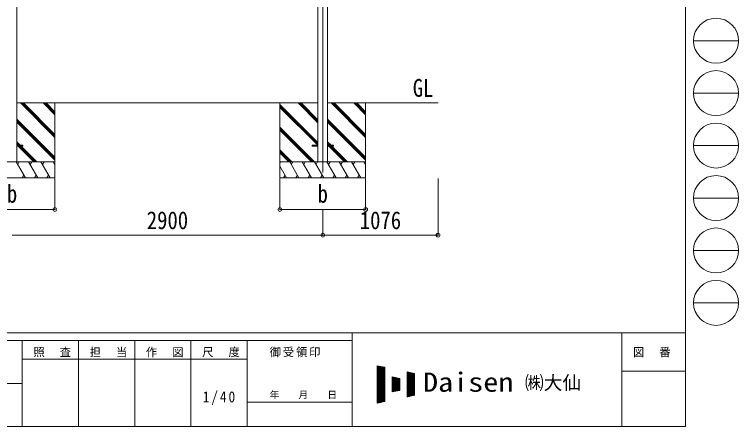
# Model space of a CAD drawing. Units: millimetres at full size. Extents: x -9783 to 9892, y -6828 to 6752.
# Drawn here: x 3134 to 9892, y -6828 to -2978 of the extents above; entities that cross this region are included whole.
import ezdxf
from ezdxf.enums import TextEntityAlignment as Align

# ---------------------------------------------------------------- set-up
doc = ezdxf.new("R2010")
doc.units = ezdxf.units.MM
doc.header["$LTSCALE"] = 35
doc.header["$PDMODE"] = 32
doc.header["$PDSIZE"] = 35
for name, color, linetype, lineweight in [('0-0_0', 7, 'Continuous', 9), ('0-1_本体', 4, 'Continuous', 9), ('0-2_部品', 7, 'Continuous', 9), ('0-8_PARTS2', 2, 'Continuous', 9), ('0-A_寸法', 6, 'Continuous', 9), ('F-0_240', 7, 'Continuous', 9)]:
    doc.layers.add(name, color=color, linetype=linetype, lineweight=lineweight)
doc.styles.add('ＭＳ ゴシック', font='')
doc.styles.get('ＭＳ ゴシック').set_extended_font_data('MS Gothic')

msp = doc.modelspace()

# ---------------------------------------------------------------- linework, layer by layer
at = {"layer": '0-0_0'}
for p, q in [((5966.15, -3804.69), (3156.55, -3804.69)), ((3511.35, -4127.15), (3188.89, -3804.69)), ((3511.35, -4113.01), (3203.03, -3804.69)), ((3511.35, -4098.87), (3217.17, -3804.69)), ((3511.35, -3915.02), (3401.02, -3804.69)), ((3511.35, -3900.88), (3415.16, -3804.69)), ((3511.35, -3886.74), (3429.3, -3804.69)), ((3511.35, -3804.69), (3511.35, -4504.69)), ((5611.35, -3804.69), (5611.35, -4504.69)), ((5966.15, -4174.17), (5611.35, -3819.37)), ((5966.15, -4188.31), (5611.35, -3833.51)), ((5963.89, -4200.19), (5611.35, -3847.65)), ((5966.15, -3990.32), (5780.52, -3804.69)), ((5966.15, -3976.18), (5794.66, -3804.69)), ((5966.15, -3962.04), (5808.8, -3804.69)), ((7087.35, -3804.69), (6056.55, -3804.69)), ((6411.35, -4127.15), (6088.89, -3804.69)), ((6411.35, -4113.01), (6103.03, -3804.69)), ((6411.35, -4098.87), (6117.17, -3804.69)), ((6411.35, -3915.02), (6301.02, -3804.69)), ((6411.35, -3900.88), (6315.16, -3804.69)), ((6411.35, -3886.74), (6329.3, -3804.69)), ((6411.35, -3804.69), (6411.35, -4504.69)), ((3511.35, -4311), (3156.55, -3956.2)), ((3511.35, -4325.14), (3156.55, -3970.34)), ((3511.35, -4339.28), (3156.55, -3984.49)), ((6411.35, -4311), (6056.55, -3956.2)), ((6411.35, -4325.14), (6056.55, -3970.34)), ((6411.35, -4339.28), (6056.55, -3984.49)), ((5934.54, -4354.69), (5611.35, -4031.5)), ((5920.4, -4354.69), (5611.35, -4045.64)), ((5906.26, -4354.69), (5611.35, -4059.79)), ((3188.41, -4200.19), (3156.55, -4168.33)), ((3174.27, -4200.19), (3156.55, -4182.47)), ((6088.41, -4200.19), (6056.55, -4168.33)), ((6074.27, -4200.19), (6056.55, -4182.47)), ((3160.13, -4200.19), (3156.55, -4196.62)), ((3314.63, -4354.69), (3169.13, -4209.19)), ((3328.77, -4354.69), (3183.27, -4209.19)), ((3342.91, -4354.69), (3197.41, -4209.19)), ((5722.41, -4354.69), (5611.35, -4243.63)), ((6060.13, -4200.19), (6056.55, -4196.62)), ((6214.63, -4354.69), (6069.13, -4209.19)), ((6228.77, -4354.69), (6083.27, -4209.19)), ((6242.91, -4354.69), (6097.41, -4209.19)), ((5708.27, -4354.69), (5611.35, -4257.77)), ((5694.13, -4354.69), (5611.35, -4271.92)), ((2711.35, -4354.69), (3511.35, -4354.69)), ((3235.67, -4504.69), (3149.06, -4354.69)), ((3164.06, -4380.67), (3179.06, -4354.69)), ((3351.14, -4504.69), (3264.53, -4354.69)), ((3279.53, -4380.67), (3294.54, -4354.69)), ((3466.61, -4504.69), (3380, -4354.69)), ((3395, -4380.67), (3410, -4354.69)), ((3511.35, -4382.19), (3495.47, -4354.69)), ((5611.35, -4354.69), (6411.35, -4354.69)), ((5617.18, -4354.69), (5611.35, -4364.79)), ((5789.25, -4504.69), (5702.65, -4354.69)), ((5732.65, -4354.69), (5717.65, -4380.67)), ((5904.73, -4504.69), (5818.12, -4354.69)), ((5833.12, -4380.67), (5848.12, -4354.69)), ((6020.2, -4504.69), (5933.59, -4354.69)), ((5948.59, -4380.67), (5963.59, -4354.69)), ((6135.67, -4504.69), (6049.06, -4354.69)), ((6064.06, -4380.67), (6079.06, -4354.69)), ((6251.14, -4504.69), (6164.53, -4354.69)), ((6179.53, -4380.67), (6194.54, -4354.69)), ((6366.61, -4504.69), (6280, -4354.69)), ((6295, -4380.67), (6310, -4354.69)), ((6411.35, -4382.19), (6395.47, -4354.69)), ((5673.79, -4504.69), (5611.35, -4396.55)), ((3511.35, -4504.69), (2711.35, -4504.69)), ((3220.67, -4478.71), (3205.67, -4504.69)), ((3336.14, -4478.71), (3321.14, -4504.69)), ((3451.61, -4478.71), (3436.61, -4504.69)), ((6411.35, -4504.69), (5611.35, -4504.69)), ((5658.79, -4478.71), (5643.79, -4504.69)), ((5774.26, -4478.71), (5759.26, -4504.69)), ((5889.73, -4478.71), (5874.73, -4504.69)), ((6005.2, -4478.71), (5990.2, -4504.69)), ((6120.67, -4478.71), (6105.67, -4504.69)), ((6236.14, -4478.71), (6221.14, -4504.69)), ((6351.61, -4478.71), (6336.61, -4504.69))]:
    msp.add_line(p, q, dxfattribs=at)
at = {"layer": '0-1_本体'}
for p, q in [((3156.35, -874.69), (3156.35, -4354.69)), ((5966.35, -874.69), (5966.35, -4354.69)), ((6056.35, -874.69), (6056.35, -4354.69))]:
    msp.add_line(p, q, dxfattribs=at)
at = {"layer": '0-2_部品', "color": 4}
for p, q in [((3156.35, -4200.19), (3211.15, -4200.19)), ((3156.35, -4209.19), (3211.15, -4209.19)), ((3211.15, -4200.19), (3211.15, -4209.19)), ((5911.55, -4200.19), (5966.35, -4200.19)), ((6056.35, -4200.19), (6111.15, -4200.19)), ((6056.35, -4209.19), (6111.15, -4209.19)), ((6111.15, -4200.19), (6111.15, -4209.19))]:
    msp.add_line(p, q, dxfattribs=at)
msp.add_lwpolyline([(5911.55, -4200.19), (5911.55, -4209.19), (5966.35, -4209.19)], dxfattribs=at)
at = {"layer": '0-8_PARTS2'}
msp.add_line((6011.35, -904.69), (6011.35, -4454.69), dxfattribs=at)
at = {"layer": '0-A_寸法'}
for p, q in [((3511.35, -4801.08), (3511.35, -4512.11)), ((5611.35, -4801.08), (5611.35, -4512.11)), ((6411.35, -4801.08), (6411.35, -4512.11)), ((7087.35, -5041.05), (7087.35, -4512.11)), ((2711.35, -4801.08), (3511.35, -4801.08)), ((5611.35, -4801.08), (6411.35, -4801.08)), ((6011.35, -5041.05), (6011.35, -4801.08)), ((3111.35, -5041.05), (6011.35, -5041.05)), ((6011.35, -5041.05), (7087.35, -5041.05))]:
    msp.add_line(p, q, dxfattribs=at)
for p in [(3511.35, -4801.08), (5611.35, -4801.08), (6411.35, -4801.08), (6011.35, -5041.05), (7087.35, -5041.05)]:
    msp.add_point(p, dxfattribs=at)
at = {"layer": 'F-0_240', "color": 5}
for p, q in [((9396.97, 6751.9), (9396.97, -6828.1)), ((-9783.03, -5953.1), (9396.97, -5953.1)), ((6285.75, -5953.1), (6285.75, -6828.1)), ((8801.97, -5953.1), (8801.97, -6828.1)), ((-9783.03, -6023.1), (6285.75, -6023.1)), ((3205.75, -6023.1), (3205.75, -6828.1)), ((3730.75, -6023.1), (3730.75, -6828.1)), ((4255.75, -6023.1), (4255.75, -6828.1)), ((4780.75, -6023.1), (4780.75, -6828.1)), ((5305.75, -6023.1), (5305.75, -6828.1)), ((3205.75, -6198.1), (5305.75, -6198.1)), ((8801.97, -6311.85), (9396.97, -6311.85)), ((-3969.25, -6425.6), (3205.75, -6425.6)), ((5305.75, -6600.6), (6285.75, -6600.6)), ((-9783.03, -6828.1), (9396.97, -6828.1))]:
    msp.add_line(p, q, dxfattribs=at)
at = {"layer": 'F-0_240', "color": 4}
for p, q in [((9471.77, -3223.1), (9891.77, -3223.1)), ((9471.77, -3713.1), (9891.77, -3713.1)), ((9471.77, -4203.1), (9891.77, -4203.1)), ((9471.77, -4693.1), (9891.77, -4693.1)), ((9471.77, -5183.1), (9891.77, -5183.1)), ((9471.77, -5673.1), (9891.77, -5673.1))]:
    msp.add_line(p, q, dxfattribs=at)
at = {"layer": 'F-0_240'}
for p, q in [((6519.04, -6259.47), (6589.04, -6274.05)), ((6519.04, -6259.47), (6519.04, -6609.47)), ((6519.04, -6262.76), (6534.85, -6262.76)), ((6519.04, -6266.26), (6551.65, -6266.26)), ((6519.04, -6269.76), (6568.45, -6269.76)), ((6519.04, -6273.26), (6585.25, -6273.26)), ((6519.04, -6276.76), (6589.04, -6276.76)), ((6519.04, -6280.26), (6589.04, -6280.26)), ((6519.04, -6283.76), (6589.04, -6283.76)), ((6521.12, -6609.03), (6521.12, -6259.9)), ((6524.62, -6608.3), (6524.62, -6260.63)), ((6528.12, -6607.58), (6528.12, -6261.36)), ((6531.62, -6606.85), (6531.62, -6262.09)), ((6535.12, -6606.12), (6535.12, -6262.81)), ((6538.62, -6605.39), (6538.62, -6263.54)), ((6542.12, -6604.66), (6542.12, -6264.27)), ((6545.62, -6603.93), (6545.62, -6265)), ((6549.12, -6603.2), (6549.12, -6265.73)), ((6552.62, -6602.47), (6552.62, -6266.46)), ((6556.12, -6601.74), (6556.12, -6267.19)), ((6559.62, -6601.01), (6559.62, -6267.92)), ((6563.12, -6600.28), (6563.12, -6268.65)), ((6566.62, -6599.55), (6566.62, -6269.38)), ((6570.12, -6598.83), (6570.12, -6270.11)), ((6573.62, -6598.1), (6573.62, -6270.84)), ((6577.12, -6597.37), (6577.12, -6271.56)), ((6580.62, -6596.64), (6580.62, -6272.29)), ((6584.12, -6595.91), (6584.12, -6273.02)), ((6587.62, -6595.18), (6587.62, -6273.75)), ((6589.04, -6274.05), (6589.04, -6594.88)), ((6519.04, -6287.26), (6589.04, -6287.26)), ((6519.04, -6290.76), (6589.04, -6290.76)), ((6519.04, -6294.26), (6589.04, -6294.26)), ((6519.04, -6297.76), (6589.04, -6297.76)), ((6519.04, -6301.26), (6589.04, -6301.26)), ((6519.04, -6304.76), (6589.04, -6304.76)), ((6519.04, -6308.26), (6589.04, -6308.26)), ((6519.04, -6311.76), (6589.04, -6311.76)), ((6519.04, -6315.26), (6589.04, -6315.26)), ((6519.04, -6318.76), (6589.04, -6318.76)), ((6519.04, -6322.26), (6589.04, -6322.26)), ((6519.04, -6325.76), (6589.04, -6325.76)), ((6519.04, -6329.26), (6589.04, -6329.26)), ((6519.04, -6332.76), (6589.04, -6332.76)), ((6519.04, -6336.26), (6589.04, -6336.26)), ((6519.04, -6339.76), (6589.04, -6339.76)), ((6519.04, -6343.26), (6589.04, -6343.26)), ((6519.04, -6346.76), (6589.04, -6346.76)), ((6519.04, -6350.26), (6589.04, -6350.26)), ((6799.04, -6317.8), (6869.04, -6332.38)), ((6799.04, -6317.8), (6799.04, -6551.13)), ((6799.04, -6318.76), (6803.65, -6318.76)), ((6799.04, -6322.26), (6820.45, -6322.26)), ((6799.04, -6325.76), (6837.25, -6325.76)), ((6799.04, -6329.26), (6854.05, -6329.26)), ((6799.04, -6332.76), (6869.04, -6332.76)), ((6799.04, -6336.26), (6869.04, -6336.26)), ((6799.04, -6339.76), (6869.04, -6339.76)), ((6799.04, -6343.26), (6869.04, -6343.26)), ((6799.04, -6346.76), (6869.04, -6346.76)), ((6799.04, -6350.26), (6869.04, -6350.26)), ((6801.12, -6550.7), (6801.12, -6318.23)), ((6804.62, -6549.97), (6804.62, -6318.96)), ((6808.12, -6549.24), (6808.12, -6319.69)), ((6811.62, -6548.51), (6811.62, -6320.42)), ((6815.12, -6547.78), (6815.12, -6321.15)), ((6818.62, -6547.05), (6818.62, -6321.88)), ((6822.12, -6546.33), (6822.12, -6322.61)), ((6825.62, -6545.6), (6825.62, -6323.34)), ((6829.12, -6544.87), (6829.12, -6324.06)), ((6832.62, -6544.14), (6832.62, -6324.79)), ((6836.12, -6543.41), (6836.12, -6325.52)), ((6839.62, -6542.68), (6839.62, -6326.25)), ((6843.12, -6541.95), (6843.12, -6326.98)), ((6846.62, -6541.22), (6846.62, -6327.71)), ((6850.12, -6540.49), (6850.12, -6328.44)), ((6853.62, -6539.76), (6853.62, -6329.17)), ((6857.12, -6539.03), (6857.12, -6329.9)), ((6860.62, -6538.3), (6860.62, -6330.63)), ((6864.12, -6537.58), (6864.12, -6331.36)), ((6867.62, -6536.85), (6867.62, -6332.09)), ((6869.04, -6332.38), (6869.04, -6536.55)), ((6519.04, -6353.76), (6589.04, -6353.76)), ((6519.04, -6357.26), (6589.04, -6357.26)), ((6519.04, -6360.76), (6589.04, -6360.76)), ((6519.04, -6364.26), (6589.04, -6364.26)), ((6519.04, -6367.76), (6589.04, -6367.76)), ((6519.04, -6371.26), (6589.04, -6371.26)), ((6519.04, -6374.76), (6589.04, -6374.76)), ((6519.04, -6378.26), (6589.04, -6378.26)), ((6519.04, -6381.76), (6589.04, -6381.76)), ((6519.04, -6385.26), (6589.04, -6385.26)), ((6519.04, -6388.76), (6589.04, -6388.76)), ((6519.04, -6392.26), (6589.04, -6392.26)), ((6519.04, -6395.76), (6589.04, -6395.76)), ((6519.04, -6399.26), (6589.04, -6399.26)), ((6519.04, -6402.76), (6589.04, -6402.76)), ((6519.04, -6406.26), (6589.04, -6406.26)), ((6519.04, -6409.76), (6589.04, -6409.76)), ((6519.04, -6413.26), (6589.04, -6413.26)), ((6519.04, -6416.76), (6589.04, -6416.76)), ((6659.04, -6364.47), (6729.04, -6379.05)), ((6659.04, -6364.47), (6659.04, -6504.47)), ((6659.04, -6367.76), (6674.85, -6367.76)), ((6659.04, -6371.26), (6691.65, -6371.26)), ((6659.04, -6374.76), (6708.45, -6374.76)), ((6659.04, -6378.26), (6725.25, -6378.26)), ((6659.04, -6381.76), (6729.04, -6381.76)), ((6659.04, -6385.26), (6729.04, -6385.26)), ((6659.04, -6388.76), (6729.04, -6388.76)), ((6659.04, -6392.26), (6729.04, -6392.26)), ((6659.04, -6395.76), (6729.04, -6395.76)), ((6659.04, -6399.26), (6729.04, -6399.26)), ((6659.04, -6402.76), (6729.04, -6402.76)), ((6659.04, -6406.26), (6729.04, -6406.26)), ((6659.04, -6409.76), (6729.04, -6409.76)), ((6659.04, -6413.26), (6729.04, -6413.26)), ((6659.04, -6416.76), (6729.04, -6416.76)), ((6661.12, -6504.03), (6661.12, -6364.9)), ((6664.62, -6503.3), (6664.62, -6365.63)), ((6668.12, -6502.58), (6668.12, -6366.36)), ((6671.62, -6501.85), (6671.62, -6367.09)), ((6675.12, -6501.12), (6675.12, -6367.81)), ((6678.62, -6500.39), (6678.62, -6368.54)), ((6682.12, -6499.66), (6682.12, -6369.27)), ((6685.62, -6498.93), (6685.62, -6370)), ((6689.12, -6498.2), (6689.12, -6370.73)), ((6692.62, -6497.47), (6692.62, -6371.46)), ((6696.12, -6496.74), (6696.12, -6372.19)), ((6699.62, -6496.01), (6699.62, -6372.92)), ((6703.12, -6495.28), (6703.12, -6373.65)), ((6706.62, -6494.55), (6706.62, -6374.38)), ((6710.12, -6493.83), (6710.12, -6375.11)), ((6713.62, -6493.1), (6713.62, -6375.84)), ((6717.12, -6492.37), (6717.12, -6376.56)), ((6720.62, -6491.64), (6720.62, -6377.29)), ((6724.12, -6490.91), (6724.12, -6378.02)), ((6727.62, -6490.18), (6727.62, -6378.75)), ((6729.04, -6379.05), (6729.04, -6489.88)), ((6799.04, -6353.76), (6869.04, -6353.76)), ((6799.04, -6357.26), (6869.04, -6357.26)), ((6799.04, -6360.76), (6869.04, -6360.76)), ((6799.04, -6364.26), (6869.04, -6364.26)), ((6799.04, -6367.76), (6869.04, -6367.76)), ((6799.04, -6371.26), (6869.04, -6371.26)), ((6799.04, -6374.76), (6869.04, -6374.76)), ((6799.04, -6378.26), (6869.04, -6378.26)), ((6799.04, -6381.76), (6869.04, -6381.76)), ((6799.04, -6385.26), (6869.04, -6385.26)), ((6799.04, -6388.76), (6869.04, -6388.76)), ((6799.04, -6392.26), (6869.04, -6392.26)), ((6799.04, -6395.76), (6869.04, -6395.76)), ((6799.04, -6399.26), (6869.04, -6399.26)), ((6799.04, -6402.76), (6869.04, -6402.76)), ((6799.04, -6406.26), (6869.04, -6406.26)), ((6799.04, -6409.76), (6869.04, -6409.76)), ((6799.04, -6413.26), (6869.04, -6413.26)), ((6799.04, -6416.76), (6869.04, -6416.76)), ((6519.04, -6420.26), (6589.04, -6420.26)), ((6519.04, -6423.76), (6589.04, -6423.76)), ((6519.04, -6427.26), (6589.04, -6427.26)), ((6519.04, -6430.76), (6589.04, -6430.76)), ((6519.04, -6434.26), (6589.04, -6434.26)), ((6519.04, -6437.76), (6589.04, -6437.76)), ((6519.04, -6441.26), (6589.04, -6441.26)), ((6519.04, -6444.76), (6589.04, -6444.76)), ((6519.04, -6448.26), (6589.04, -6448.26)), ((6519.04, -6451.76), (6589.04, -6451.76)), ((6519.04, -6455.26), (6589.04, -6455.26)), ((6519.04, -6458.76), (6589.04, -6458.76)), ((6519.04, -6462.26), (6589.04, -6462.26)), ((6519.04, -6465.76), (6589.04, -6465.76)), ((6519.04, -6469.26), (6589.04, -6469.26)), ((6519.04, -6472.76), (6589.04, -6472.76)), ((6519.04, -6476.26), (6589.04, -6476.26)), ((6519.04, -6479.76), (6589.04, -6479.76)), ((6519.04, -6483.26), (6589.04, -6483.26)), ((6519.04, -6486.76), (6589.04, -6486.76)), ((6659.04, -6420.26), (6729.04, -6420.26)), ((6659.04, -6423.76), (6729.04, -6423.76)), ((6659.04, -6427.26), (6729.04, -6427.26)), ((6659.04, -6430.76), (6729.04, -6430.76)), ((6659.04, -6434.26), (6729.04, -6434.26)), ((6659.04, -6437.76), (6729.04, -6437.76)), ((6659.04, -6441.26), (6729.04, -6441.26)), ((6659.04, -6444.76), (6729.04, -6444.76)), ((6659.04, -6448.26), (6729.04, -6448.26)), ((6659.04, -6451.76), (6729.04, -6451.76)), ((6659.04, -6455.26), (6729.04, -6455.26)), ((6659.04, -6458.76), (6729.04, -6458.76)), ((6659.04, -6462.26), (6729.04, -6462.26)), ((6659.04, -6465.76), (6729.04, -6465.76)), ((6659.04, -6469.26), (6729.04, -6469.26)), ((6659.04, -6472.76), (6729.04, -6472.76)), ((6659.04, -6476.26), (6729.04, -6476.26)), ((6659.04, -6479.76), (6729.04, -6479.76)), ((6659.04, -6483.26), (6729.04, -6483.26)), ((6659.04, -6486.76), (6729.04, -6486.76)), ((6799.04, -6420.26), (6869.04, -6420.26)), ((6799.04, -6423.76), (6869.04, -6423.76)), ((6799.04, -6427.26), (6869.04, -6427.26)), ((6799.04, -6430.76), (6869.04, -6430.76)), ((6799.04, -6434.26), (6869.04, -6434.26)), ((6799.04, -6437.76), (6869.04, -6437.76)), ((6799.04, -6441.26), (6869.04, -6441.26)), ((6799.04, -6444.76), (6869.04, -6444.76)), ((6799.04, -6448.26), (6869.04, -6448.26)), ((6799.04, -6451.76), (6869.04, -6451.76)), ((6799.04, -6455.26), (6869.04, -6455.26)), ((6799.04, -6458.76), (6869.04, -6458.76)), ((6799.04, -6462.26), (6869.04, -6462.26)), ((6799.04, -6465.76), (6869.04, -6465.76)), ((6799.04, -6469.26), (6869.04, -6469.26)), ((6799.04, -6472.76), (6869.04, -6472.76)), ((6799.04, -6476.26), (6869.04, -6476.26)), ((6799.04, -6479.76), (6869.04, -6479.76)), ((6799.04, -6483.26), (6869.04, -6483.26)), ((6799.04, -6486.76), (6869.04, -6486.76)), ((6519.04, -6490.26), (6589.04, -6490.26)), ((6519.04, -6493.76), (6589.04, -6493.76)), ((6519.04, -6497.26), (6589.04, -6497.26)), ((6519.04, -6500.76), (6589.04, -6500.76)), ((6519.04, -6504.26), (6589.04, -6504.26)), ((6519.04, -6507.76), (6589.04, -6507.76)), ((6519.04, -6511.26), (6589.04, -6511.26)), ((6519.04, -6514.76), (6589.04, -6514.76)), ((6519.04, -6518.26), (6589.04, -6518.26)), ((6519.04, -6521.76), (6589.04, -6521.76)), ((6519.04, -6525.26), (6589.04, -6525.26)), ((6519.04, -6528.76), (6589.04, -6528.76)), ((6519.04, -6532.26), (6589.04, -6532.26)), ((6519.04, -6535.76), (6589.04, -6535.76)), ((6519.04, -6539.26), (6589.04, -6539.26)), ((6519.04, -6542.76), (6589.04, -6542.76)), ((6519.04, -6546.26), (6589.04, -6546.26)), ((6519.04, -6549.76), (6589.04, -6549.76)), ((6519.04, -6553.26), (6589.04, -6553.26)), ((6659.04, -6504.47), (6729.04, -6489.88)), ((6659.04, -6490.26), (6727.23, -6490.26)), ((6659.04, -6493.76), (6710.43, -6493.76)), ((6659.04, -6497.26), (6693.63, -6497.26)), ((6659.04, -6500.76), (6676.83, -6500.76)), ((6659.04, -6504.26), (6660.03, -6504.26)), ((6799.04, -6490.26), (6869.04, -6490.26)), ((6799.04, -6493.76), (6869.04, -6493.76)), ((6799.04, -6497.26), (6869.04, -6497.26)), ((6799.04, -6500.76), (6869.04, -6500.76)), ((6799.04, -6504.26), (6869.04, -6504.26)), ((6799.04, -6507.76), (6869.04, -6507.76)), ((6799.04, -6511.26), (6869.04, -6511.26)), ((6799.04, -6514.76), (6869.04, -6514.76)), ((6799.04, -6518.26), (6869.04, -6518.26)), ((6799.04, -6521.76), (6869.04, -6521.76)), ((6799.04, -6525.26), (6869.04, -6525.26)), ((6799.04, -6528.76), (6869.04, -6528.76)), ((6799.04, -6532.26), (6869.04, -6532.26)), ((6799.04, -6535.76), (6869.04, -6535.76)), ((6869.04, -6536.55), (6799.04, -6551.13)), ((6799.04, -6539.26), (6856.03, -6539.26)), ((6799.04, -6542.76), (6839.23, -6542.76)), ((6799.04, -6546.26), (6822.43, -6546.26)), ((6799.04, -6549.76), (6805.63, -6549.76)), ((6519.04, -6556.76), (6589.04, -6556.76)), ((6519.04, -6560.26), (6589.04, -6560.26)), ((6519.04, -6563.76), (6589.04, -6563.76)), ((6519.04, -6567.26), (6589.04, -6567.26)), ((6519.04, -6570.76), (6589.04, -6570.76)), ((6519.04, -6574.26), (6589.04, -6574.26)), ((6519.04, -6577.76), (6589.04, -6577.76)), ((6519.04, -6581.26), (6589.04, -6581.26)), ((6519.04, -6584.76), (6589.04, -6584.76)), ((6519.04, -6588.26), (6589.04, -6588.26)), ((6519.04, -6591.76), (6589.04, -6591.76)), ((6589.04, -6594.88), (6519.04, -6609.47)), ((6519.04, -6595.26), (6587.23, -6595.26)), ((6519.04, -6598.76), (6570.43, -6598.76)), ((6519.04, -6602.26), (6553.63, -6602.26)), ((6519.04, -6605.76), (6536.83, -6605.76)), ((6519.04, -6609.26), (6520.03, -6609.26))]:
    msp.add_line(p, q, dxfattribs=at)
at = {"layer": 'F-0_240', "color": 4}
for centre in [(9681.77, -3223.1), (9681.77, -3713.1), (9681.77, -4203.1), (9681.77, -4693.1), (9681.77, -5183.1), (9681.77, -5673.1)]:
    msp.add_circle(centre, 210, dxfattribs=at)

# ---------------------------------------------------------------- texts
at = {"layer": '0-0_0', "style": 'ＭＳ ゴシック', "width": 0.85}
msp.add_text('GL', height=166.8, dxfattribs=at).set_placement((6851.22, -3797.75), align=Align.BOTTOM_LEFT)
at = {"layer": '0-A_寸法', "color": 7, "style": 'ＭＳ ゴシック', "width": 0.85}
for s, p in [('b', (3063.23, -4786.7)), ('b', (5963.23, -4786.7)), ('2900', (4368.85, -5034.05)), ('1076', (6356.85, -5034.05))]:
    msp.add_text(s, height=166.8, dxfattribs=at).set_placement(p, align=Align.BOTTOM_LEFT)
at = {"layer": 'F-0_240', "style": 'ＭＳ ゴシック', "width": 1.15}
msp.add_text('Daisen', height=179.6, dxfattribs=at).set_placement((6947.05, -6556.97), align=Align.BOTTOM_LEFT)
at = {"layer": 'F-0_240', "style": 'ＭＳ ゴシック'}
for s, height, p in [('㈱大仙\u3000', 128.3, (7898.35, -6521.97)), ('年\u3000\u3000月\u3000\u3000日', 64.15, (5515.76, -6583.1))]:
    msp.add_text(s, height=height, dxfattribs=at).set_placement(p, align=Align.BOTTOM_LEFT)
at = {"layer": 'F-0_240', "attachment_point": 7, "style": 'ＭＳ ゴシック'}
for s, insert, char_height in [('\\T1.17;照\u3000査', (3310.76, -6180.6), 76.98), ('\\T1.17;担\u3000当', (3835.76, -6180.6), 76.98), ('\\T1.17;作\u3000図', (4360.75, -6180.6), 76.98), ('\\T1.17;尺\u3000度', (4885.76, -6180.6), 76.98), ('\\T1.17;御受領印', (5515.75, -6180.6), 76.98), ('\\T1.17;図\u3000番', (8906.97, -6180.6), 76.98), ('\\T1.28;\\W0.9;1/40', (4890.13, -6626.85), 102.6)]:
    msp.add_mtext(s, dxfattribs=dict(at, insert=insert, char_height=char_height))

doc.saveas('drawing.dxf')
